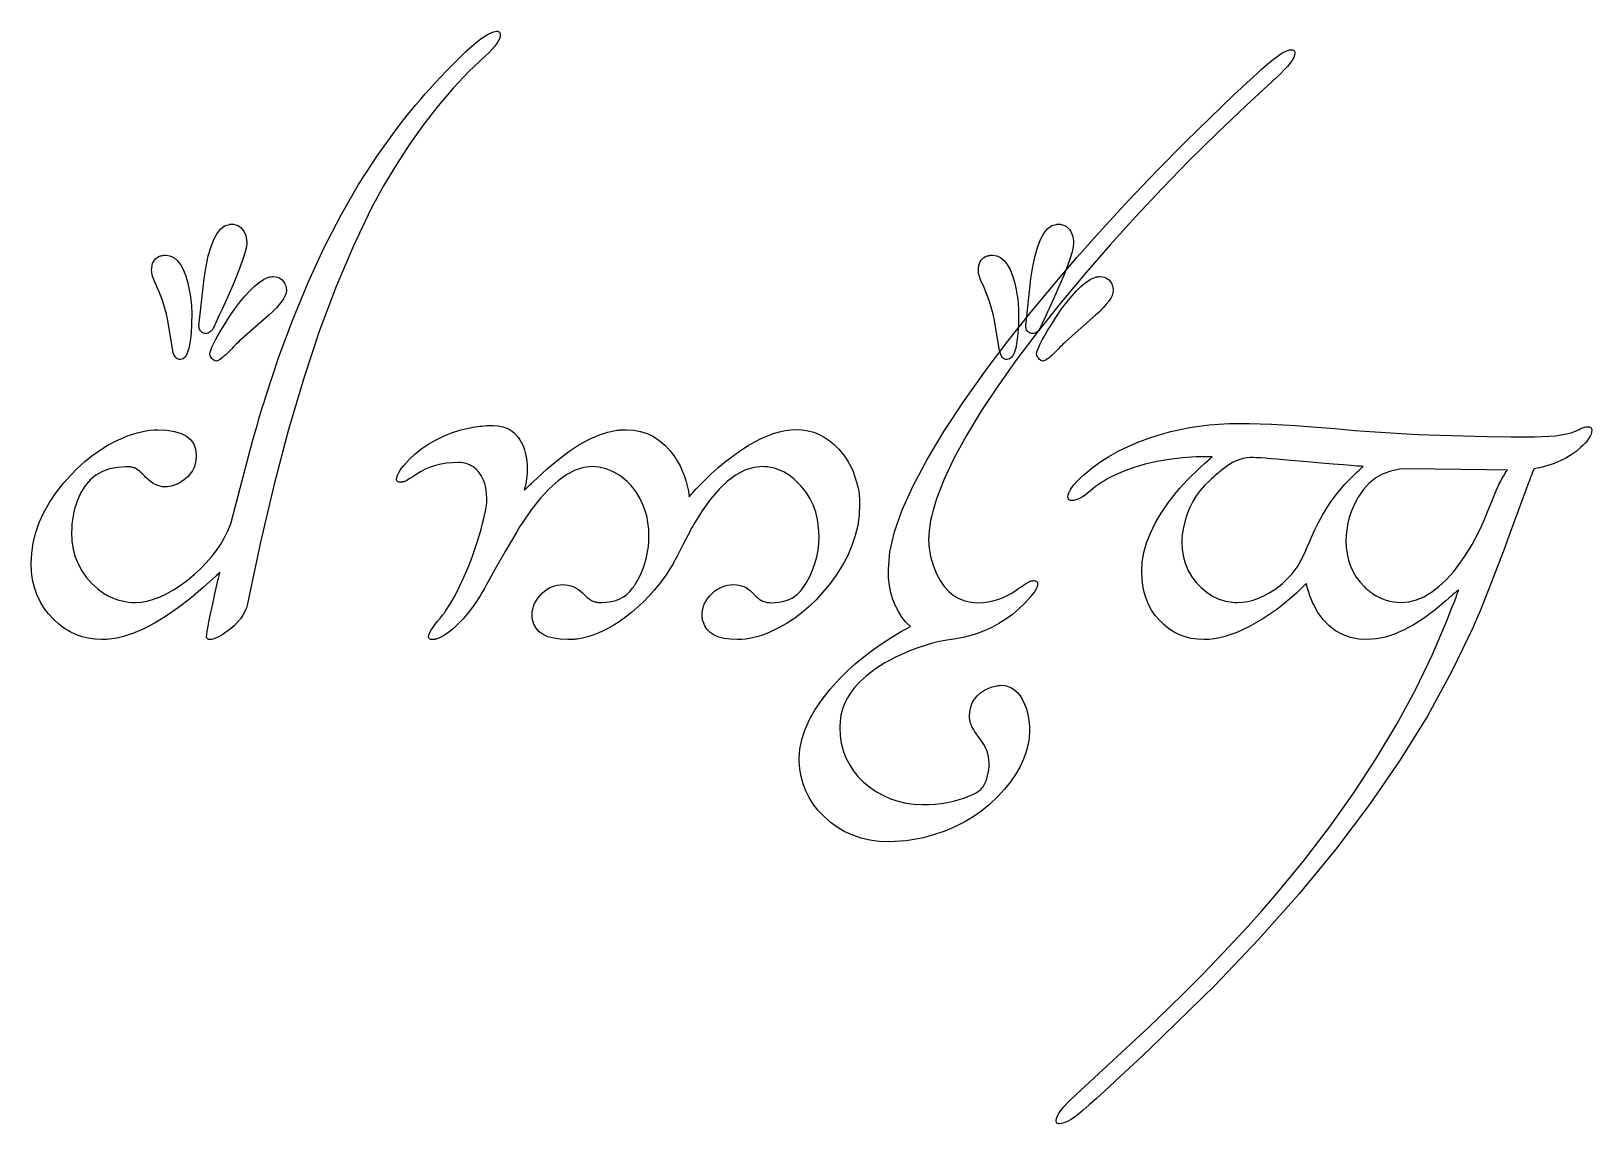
# Model space of a CAD drawing. Extents: x -35 to 35, y -2.4 to 2.4.
# Drawn here: x -1.31 to 5.45, y -2.29 to 2.44 of the extents above; entities that cross this region are included whole.
import ezdxf

# ---------------------------------------------------------------- set-up
doc = ezdxf.new("R2010")
doc.units = 0
doc.layers.add('INSCRIPTION', color=7, linetype='CONTINUOUS')

msp = doc.modelspace()

# ---------------------------------------------------------------- linework, layer by layer
at = {"layer": 'INSCRIPTION'}
for points in [[(-0.731, 0.4696), (-0.7418, 0.4702), (-0.7524, 0.4722), (-0.763, 0.4754), (-0.7735, 0.4799), (-0.7839, 0.4857), (-0.7942, 0.4928), (-0.8044, 0.5011), (-0.8145, 0.5108), (-0.8222, 0.5187), (-0.8294, 0.5257), (-0.8361, 0.5319), (-0.8421, 0.5372), (-0.8476, 0.5417), (-0.8526, 0.5453), (-0.8569, 0.5481), (-0.8607, 0.55), (-0.864, 0.5514), (-0.8673, 0.5527), (-0.8707, 0.5537), (-0.874, 0.5545), (-0.8775, 0.5552), (-0.8809, 0.5557), (-0.8844, 0.556), (-0.8879, 0.5561), (-0.8892, 0.5561), (-0.8906, 0.5561), (-0.8921, 0.5561), (-0.8937, 0.5561), (-0.8953, 0.5561), (-0.8971, 0.5561), (-0.899, 0.5561), (-0.9009, 0.5561), (-0.9379, 0.5538), (-0.9718, 0.547), (-1.0026, 0.5357), (-1.0304, 0.5199), (-1.0551, 0.4995), (-1.0768, 0.4746), (-1.0955, 0.4452), (-1.1111, 0.4113), (-1.117, 0.395), (-1.1221, 0.3785), (-1.1264, 0.3616), (-1.1299, 0.3444), (-1.1327, 0.3269), (-1.1347, 0.3091), (-1.1358, 0.2909), (-1.1362, 0.2725), (-1.1345, 0.2355), (-1.1291, 0.2003), (-1.1203, 0.167), (-1.1078, 0.1355), (-1.0918, 0.1059), (-1.0723, 0.0781), (-1.0492, 0.0522), (-1.0226, 0.0282), (-1.0163, 0.023), (-1.01, 0.0182), (-1.0038, 0.0136), (-0.9975, 0.0093), (-0.9912, 0.0053), (-0.9849, 0.0016), (-0.9786, -0.0019), (-0.9723, -0.005), (-0.9585, -0.0112), (-0.9446, -0.0165), (-0.9307, -0.021), (-0.9168, -0.0246), (-0.9028, -0.0275), (-0.8888, -0.0295), (-0.8748, -0.0308), (-0.8607, -0.0312), (-0.8348, -0.0297), (-0.8081, -0.0251), (-0.7808, -0.0176), (-0.7529, -0.007), (-0.7243, 0.0065), (-0.695, 0.0231), (-0.6651, 0.0427), (-0.6345, 0.0654), (-0.6051, 0.0896), (-0.5779, 0.1146), (-0.5527, 0.1403), (-0.5297, 0.1667), (-0.5087, 0.1938), (-0.4899, 0.2217), (-0.4731, 0.2502), (-0.4585, 0.2795), (-0.4565, 0.2841), (-0.4546, 0.2886), (-0.4528, 0.2931), (-0.451, 0.2976), (-0.4492, 0.3022), (-0.4476, 0.3067), (-0.446, 0.3112), (-0.4444, 0.3157), (-0.3519, 0.6677), (-0.3451, 0.6918), (-0.3382, 0.7159), (-0.3311, 0.7401), (-0.324, 0.7642), (-0.3168, 0.7883), (-0.3095, 0.8125), (-0.3021, 0.8366), (-0.2946, 0.8607), (-0.2376, 1.0331), (-0.1765, 1.1977), (-0.1114, 1.3546), (-0.0422, 1.5037), (0.0309, 1.6452), (0.1081, 1.7789), (0.1893, 1.9049), (0.2745, 2.0231), (0.2942, 2.0484), (0.3142, 2.0734), (0.3345, 2.0983), (0.3549, 2.1229), (0.3757, 2.1473), (0.3967, 2.1715), (0.4179, 2.1954), (0.4394, 2.2192), (0.4884, 2.2717), (0.533, 2.3173), (0.573, 2.3558), (0.6086, 2.3873), (0.6396, 2.4119), (0.6662, 2.4294), (0.6883, 2.4399), (0.7059, 2.4434), (0.7096, 2.4432), (0.7129, 2.4425), (0.7157, 2.4414), (0.7179, 2.4399), (0.7197, 2.4379), (0.721, 2.4355), (0.7217, 2.4326), (0.722, 2.4293), (0.7209, 2.4206), (0.7179, 2.411), (0.7128, 2.4006), (0.7056, 2.3894), (0.6964, 2.3772), (0.6852, 2.3643), (0.6719, 2.3505), (0.6566, 2.3358), (0.5862, 2.2685), (0.5183, 2.1969), (0.4528, 2.1208), (0.3899, 2.0404), (0.3294, 1.9557), (0.2714, 1.8666), (0.2159, 1.7731), (0.1629, 1.6752), (0.0852, 1.514), (0.0106, 1.3378), (-0.0611, 1.1464), (-0.1297, 0.9399), (-0.1953, 0.7183), (-0.2579, 0.4816), (-0.3175, 0.2297), (-0.3741, -0.0372), (-0.3784, -0.0539), (-0.3849, -0.0702), (-0.3935, -0.0862), (-0.4042, -0.1018), (-0.4171, -0.1171), (-0.4321, -0.132), (-0.4493, -0.1466), (-0.4686, -0.1609), (-0.4795, -0.1682), (-0.4897, -0.1745), (-0.4993, -0.1799), (-0.508, -0.1843), (-0.5161, -0.1877), (-0.5234, -0.1901), (-0.53, -0.1916), (-0.5359, -0.1921), (-0.5395, -0.1919), (-0.5425, -0.1913), (-0.5451, -0.1904), (-0.5473, -0.189), (-0.5489, -0.1873), (-0.5501, -0.1853), (-0.5508, -0.1828), (-0.551, -0.18), (-0.5503, -0.1706), (-0.5481, -0.1554), (-0.5444, -0.1345), (-0.5392, -0.1078), (-0.5326, -0.0754), (-0.5244, -0.0373), (-0.5148, 0.0066), (-0.5038, 0.0563), (-0.5018, 0.0647), (-0.5001, 0.0721), (-0.4986, 0.0787), (-0.4972, 0.0845), (-0.4961, 0.0893), (-0.4951, 0.0933), (-0.4943, 0.0963), (-0.4937, 0.0985), (-0.4944, 0.0983), (-0.4955, 0.0977), (-0.4969, 0.0966), (-0.4987, 0.095), (-0.5009, 0.093), (-0.5035, 0.0906), (-0.5065, 0.0878), (-0.5098, 0.0845), (-0.5654, 0.0333), (-0.6197, -0.0128), (-0.6726, -0.0536), (-0.7242, -0.0892), (-0.7745, -0.1197), (-0.8233, -0.145), (-0.8709, -0.1651), (-0.917, -0.18), (-0.9285, -0.1828), (-0.9399, -0.1853), (-0.9512, -0.1873), (-0.9623, -0.189), (-0.9733, -0.1904), (-0.9841, -0.1913), (-0.9949, -0.1919), (-1.0055, -0.1921), (-1.0349, -0.1907), (-1.0634, -0.1866), (-1.0909, -0.1799), (-1.1174, -0.1704), (-1.1429, -0.1583), (-1.1675, -0.1434), (-1.191, -0.1258), (-1.2137, -0.1056), (-1.2365, -0.0809), (-1.2563, -0.0545), (-1.2731, -0.0266), (-1.2868, 0.003), (-1.2975, 0.0343), (-1.3051, 0.0671), (-1.3097, 0.1016), (-1.3112, 0.1378), (-1.309, 0.1828), (-1.3024, 0.2274), (-1.2914, 0.2717), (-1.276, 0.3155), (-1.2562, 0.3589), (-1.232, 0.4019), (-1.2034, 0.4445), (-1.1704, 0.4867), (-1.1415, 0.5192), (-1.1115, 0.5495), (-1.0805, 0.5775), (-1.0485, 0.6033), (-1.0154, 0.6268), (-0.9813, 0.6481), (-0.9462, 0.667), (-0.91, 0.6838), (-0.8903, 0.6915), (-0.871, 0.6983), (-0.852, 0.704), (-0.8333, 0.7086), (-0.815, 0.7123), (-0.7971, 0.7149), (-0.7794, 0.7164), (-0.7622, 0.7169), (-0.7233, 0.7152), (-0.6896, 0.71), (-0.6611, 0.7014), (-0.6377, 0.6893), (-0.6196, 0.6737), (-0.6066, 0.6547), (-0.5989, 0.6322), (-0.5963, 0.6063), (-0.5963, 0.6058), (-0.5963, 0.6054), (-0.5963, 0.605), (-0.5963, 0.6046), (-0.5963, 0.6042), (-0.5963, 0.6039), (-0.5963, 0.6036), (-0.5963, 0.6033), (-0.5973, 0.5857), (-0.6004, 0.5691), (-0.6055, 0.5535), (-0.6126, 0.539), (-0.6218, 0.5254), (-0.633, 0.5128), (-0.6463, 0.5012), (-0.6616, 0.4907), (-0.6702, 0.4857), (-0.6788, 0.4815), (-0.6874, 0.4778), (-0.6961, 0.4749), (-0.7048, 0.4725), (-0.7135, 0.4709), (-0.7222, 0.4699), (-0.731, 0.4696)], [(2.4997, -0.1357), (2.48, -0.116), (2.4625, -0.0943), (2.4473, -0.0708), (2.4344, -0.0455), (2.4237, -0.0183), (2.4152, 0.0107), (2.4091, 0.0417), (2.4052, 0.0744), (2.405, 0.0789), (2.4048, 0.0835), (2.4046, 0.0881), (2.4044, 0.0928), (2.4043, 0.0974), (2.4043, 0.1021), (2.4042, 0.1069), (2.4042, 0.1116), (2.4109, 0.1886), (2.431, 0.2746), (2.4644, 0.3698), (2.5113, 0.4741), (2.5715, 0.5875), (2.6451, 0.71), (2.7321, 0.8416), (2.8325, 0.9824), (2.9221, 1.1007), (3.0167, 1.2202), (3.1165, 1.341), (3.2214, 1.463), (3.3314, 1.5863), (3.4466, 1.7109), (3.5669, 1.8367), (3.6923, 1.9638), (3.9034, 2.1689), (3.9331, 2.1966), (3.9598, 2.2214), (3.9835, 2.2434), (4.0042, 2.2624), (4.022, 2.2786), (4.0367, 2.2918), (4.0485, 2.3022), (4.0573, 2.3097), (4.0728, 2.3222), (4.0872, 2.333), (4.1006, 2.3421), (4.1128, 2.3496), (4.124, 2.3555), (4.134, 2.3596), (4.1429, 2.3621), (4.1508, 2.363), (4.1543, 2.3627), (4.1574, 2.3621), (4.16, 2.361), (4.1621, 2.3594), (4.1637, 2.3575), (4.1649, 2.355), (4.1656, 2.3522), (4.1659, 2.3489), (4.1646, 2.3399), (4.1608, 2.3297), (4.1544, 2.3182), (4.1455, 2.3054), (4.134, 2.2913), (4.12, 2.2759), (4.1035, 2.2593), (4.0844, 2.2413), (3.9553, 2.1223), (3.8299, 2.0028), (3.7083, 1.8827), (3.5904, 1.7619), (3.4763, 1.6406), (3.3659, 1.5186), (3.2592, 1.3961), (3.1563, 1.273), (3.0535, 1.1446), (2.9606, 1.0224), (2.8778, 0.9063), (2.8049, 0.7964), (2.742, 0.6926), (2.6891, 0.595), (2.6462, 0.5036), (2.6133, 0.4183), (2.6051, 0.3933), (2.5979, 0.3692), (2.5919, 0.3458), (2.5869, 0.3233), (2.5831, 0.3016), (2.5803, 0.2807), (2.5787, 0.2606), (2.5781, 0.2413), (2.5787, 0.2229), (2.5803, 0.2045), (2.5831, 0.186), (2.5869, 0.1674), (2.5919, 0.1488), (2.5979, 0.1301), (2.6051, 0.1113), (2.6133, 0.0925), (2.6287, 0.0633), (2.646, 0.038), (2.6654, 0.0165), (2.6867, -0.001), (2.7101, -0.0146), (2.7355, -0.0244), (2.7629, -0.0302), (2.7923, -0.0322), (2.8143, -0.0313), (2.8359, -0.0288), (2.8571, -0.0245), (2.878, -0.0186), (2.8986, -0.011), (2.9188, -0.0016), (2.9387, 0.0094), (2.9582, 0.0221), (2.9693, 0.03), (2.9792, 0.0369), (2.9881, 0.0429), (2.9959, 0.048), (3.0027, 0.0522), (3.0084, 0.0555), (3.013, 0.0579), (3.0165, 0.0593), (3.019, 0.0603), (3.0214, 0.0611), (3.0238, 0.0618), (3.0261, 0.0623), (3.0283, 0.0628), (3.0305, 0.0631), (3.0326, 0.0633), (3.0346, 0.0633), (3.0384, 0.0631), (3.0417, 0.0625), (3.0445, 0.0614), (3.0467, 0.0598), (3.0485, 0.0578), (3.0497, 0.0554), (3.0505, 0.0526), (3.0507, 0.0493), (3.0499, 0.0422), (3.0473, 0.0343), (3.043, 0.0253), (3.0369, 0.0153), (3.0291, 0.0044), (3.0196, -0.0075), (3.0084, -0.0203), (2.9954, -0.0342), (2.9692, -0.0595), (2.9417, -0.0827), (2.913, -0.1038), (2.8831, -0.1227), (2.8519, -0.1395), (2.8195, -0.1541), (2.7859, -0.1666), (2.7511, -0.177), (2.7433, -0.1792), (2.7354, -0.1812), (2.7276, -0.1831), (2.7197, -0.1848), (2.7117, -0.1863), (2.7038, -0.1877), (2.6958, -0.189), (2.6877, -0.19), (2.657, -0.1946), (2.626, -0.2006), (2.5947, -0.2081), (2.5633, -0.2172), (2.5317, -0.2277), (2.4998, -0.2398), (2.4677, -0.2534), (2.4354, -0.2685), (2.4118, -0.2805), (2.3894, -0.293), (2.3681, -0.3059), (2.3479, -0.3193), (2.3288, -0.333), (2.3109, -0.3473), (2.2941, -0.362), (2.2785, -0.3771), (2.2585, -0.3986), (2.2411, -0.421), (2.2264, -0.4442), (2.2144, -0.4683), (2.205, -0.4933), (2.1984, -0.519), (2.1944, -0.5457), (2.193, -0.5731), (2.1946, -0.6074), (2.1995, -0.6403), (2.2076, -0.6719), (2.2189, -0.7021), (2.2335, -0.731), (2.2513, -0.7585), (2.2723, -0.7846), (2.2966, -0.8094), (2.3241, -0.8319), (2.3528, -0.8514), (2.3827, -0.8679), (2.4137, -0.8816), (2.446, -0.8923), (2.4795, -0.9001), (2.5141, -0.905), (2.55, -0.907), (2.5788, -0.9064), (2.6068, -0.9045), (2.6341, -0.9015), (2.6606, -0.8972), (2.6864, -0.8917), (2.7114, -0.8849), (2.7356, -0.877), (2.7591, -0.8678), (2.7697, -0.8632), (2.7792, -0.8586), (2.7877, -0.8539), (2.7951, -0.8492), (2.8015, -0.8444), (2.8068, -0.8395), (2.8112, -0.8345), (2.8144, -0.8296), (2.8206, -0.8185), (2.8259, -0.8069), (2.8304, -0.7949), (2.834, -0.7823), (2.8369, -0.7692), (2.8389, -0.7556), (2.8402, -0.7416), (2.8406, -0.727), (2.84, -0.7134), (2.8381, -0.7), (2.8349, -0.6865), (2.8305, -0.6732), (2.8249, -0.6599), (2.818, -0.6467), (2.8098, -0.6335), (2.8004, -0.6204), (2.7925, -0.61), (2.7855, -0.6002), (2.7793, -0.5912), (2.774, -0.5829), (2.7695, -0.5754), (2.7659, -0.5686), (2.7631, -0.5624), (2.7611, -0.5571), (2.76, -0.5533), (2.7589, -0.5494), (2.7581, -0.5455), (2.7574, -0.5415), (2.7568, -0.5374), (2.7564, -0.5333), (2.7562, -0.5291), (2.7561, -0.5249), (2.7574, -0.5038), (2.7613, -0.4844), (2.7679, -0.4666), (2.777, -0.4505), (2.7887, -0.436), (2.8031, -0.4231), (2.82, -0.4118), (2.8396, -0.4022), (2.8468, -0.3994), (2.8538, -0.3969), (2.8606, -0.3949), (2.8672, -0.3932), (2.8737, -0.3918), (2.8799, -0.3909), (2.886, -0.3903), (2.8919, -0.3901), (2.9084, -0.3914), (2.9239, -0.3952), (2.9383, -0.4016), (2.9517, -0.4105), (2.964, -0.422), (2.9752, -0.436), (2.9853, -0.4525), (2.9944, -0.4716), (2.9994, -0.4844), (3.0037, -0.4977), (3.0073, -0.5114), (3.0103, -0.5256), (3.0126, -0.5403), (3.0142, -0.5555), (3.0152, -0.5711), (3.0155, -0.5872), (3.0139, -0.6189), (3.0088, -0.6505), (3.0004, -0.6821), (2.9886, -0.7137), (2.9735, -0.7452), (2.955, -0.7767), (2.9332, -0.8082), (2.908, -0.8396), (2.877, -0.8735), (2.8441, -0.9047), (2.8092, -0.9333), (2.7722, -0.9593), (2.7332, -0.9826), (2.6923, -1.0033), (2.6493, -1.0213), (2.6043, -1.0367), (2.5801, -1.044), (2.5557, -1.0503), (2.5312, -1.0557), (2.5065, -1.0601), (2.4817, -1.0635), (2.4567, -1.0659), (2.4315, -1.0674), (2.4062, -1.0679), (2.3642, -1.0661), (2.324, -1.0609), (2.2857, -1.0522), (2.2493, -1.04), (2.2148, -1.0243), (2.1822, -1.0051), (2.1515, -0.9824), (2.1226, -0.9562), (2.099, -0.931), (2.0784, -0.9045), (2.0608, -0.8767), (2.0462, -0.8476), (2.0347, -0.8174), (2.0261, -0.7858), (2.0206, -0.753), (2.0181, -0.7189), (2.0181, -0.7177), (2.0181, -0.7164), (2.0181, -0.715), (2.0181, -0.7137), (2.0181, -0.7123), (2.0181, -0.7108), (2.0181, -0.7094), (2.0181, -0.7079), (2.0208, -0.6664), (2.029, -0.6244), (2.0427, -0.5818), (2.0618, -0.5387), (2.0864, -0.4951), (2.1165, -0.4509), (2.152, -0.4062), (2.193, -0.361), (2.2262, -0.328), (2.2608, -0.2964), (2.297, -0.2661), (2.3346, -0.2373), (2.3736, -0.2098), (2.4142, -0.1838), (2.4562, -0.1591), (2.4997, -0.1357)], [(-0.555, 1.1342), (-0.5599, 1.1345), (-0.5643, 1.1355), (-0.5683, 1.1371), (-0.5719, 1.1392), (-0.5751, 1.1421), (-0.5779, 1.1455), (-0.5802, 1.1496), (-0.5822, 1.1543), (-0.5827, 1.1559), (-0.5831, 1.1574), (-0.5834, 1.159), (-0.5837, 1.1606), (-0.5839, 1.1623), (-0.5841, 1.1639), (-0.5842, 1.1657), (-0.5842, 1.1674), (-0.5621, 1.3715), (-0.5535, 1.4247), (-0.5435, 1.4711), (-0.5319, 1.5107), (-0.5188, 1.5435), (-0.5043, 1.5695), (-0.4882, 1.5887), (-0.4706, 1.6012), (-0.4515, 1.6068), (-0.4507, 1.6071), (-0.4499, 1.6073), (-0.4491, 1.6074), (-0.4482, 1.6076), (-0.4473, 1.6077), (-0.4464, 1.6078), (-0.4454, 1.6078), (-0.4444, 1.6078), (-0.4343, 1.6072), (-0.4248, 1.6052), (-0.4162, 1.6019), (-0.4082, 1.5973), (-0.4011, 1.5913), (-0.3947, 1.5841), (-0.389, 1.5755), (-0.3841, 1.5656), (-0.3825, 1.5612), (-0.381, 1.5567), (-0.3798, 1.5521), (-0.3788, 1.5472), (-0.3781, 1.5423), (-0.3775, 1.5371), (-0.3772, 1.5318), (-0.3771, 1.5264), (-0.3787, 1.5096), (-0.3837, 1.4875), (-0.3919, 1.4601), (-0.4035, 1.4273), (-0.4183, 1.3892), (-0.4365, 1.3458), (-0.4579, 1.297), (-0.4826, 1.2428), (-0.4898, 1.2274), (-0.4963, 1.2135), (-0.5022, 1.2009), (-0.5073, 1.1898), (-0.5117, 1.1801), (-0.5155, 1.1717), (-0.5185, 1.1648), (-0.5209, 1.1594), (-0.5238, 1.1535), (-0.5271, 1.1484), (-0.5308, 1.144), (-0.5349, 1.1405), (-0.5394, 1.1378), (-0.5442, 1.1358), (-0.5495, 1.1346), (-0.555, 1.1342)], [(3.0286, 1.1342), (3.0238, 1.1345), (3.0194, 1.1355), (3.0154, 1.1371), (3.0118, 1.1392), (3.0086, 1.1421), (3.0058, 1.1455), (3.0034, 1.1496), (3.0015, 1.1543), (3.001, 1.1559), (3.0006, 1.1574), (3.0002, 1.159), (3, 1.1606), (2.9997, 1.1623), (2.9996, 1.1639), (2.9995, 1.1657), (2.9995, 1.1674), (3.0216, 1.3715), (3.0301, 1.4247), (3.0402, 1.4711), (3.0517, 1.5107), (3.0648, 1.5435), (3.0794, 1.5695), (3.0955, 1.5887), (3.1131, 1.6012), (3.1322, 1.6068), (3.133, 1.6071), (3.1338, 1.6073), (3.1346, 1.6074), (3.1355, 1.6076), (3.1363, 1.6077), (3.1373, 1.6078), (3.1382, 1.6078), (3.1392, 1.6078), (3.1494, 1.6072), (3.1588, 1.6052), (3.1675, 1.6019), (3.1754, 1.5973), (3.1826, 1.5913), (3.189, 1.5841), (3.1946, 1.5755), (3.1996, 1.5656), (3.2012, 1.5612), (3.2026, 1.5567), (3.2038, 1.5521), (3.2048, 1.5472), (3.2056, 1.5423), (3.2062, 1.5371), (3.2065, 1.5318), (3.2066, 1.5264), (3.2049, 1.5096), (3.2, 1.4875), (3.1917, 1.4601), (3.1802, 1.4273), (3.1653, 1.3892), (3.1472, 1.3458), (3.1258, 1.297), (3.101, 1.2428), (3.0938, 1.2274), (3.0873, 1.2135), (3.0815, 1.2009), (3.0764, 1.1898), (3.0719, 1.1801), (3.0682, 1.1717), (3.0652, 1.1648), (3.0628, 1.1594), (3.0598, 1.1535), (3.0565, 1.1484), (3.0528, 1.144), (3.0487, 1.1405), (3.0443, 1.1378), (3.0394, 1.1358), (3.0342, 1.1346), (3.0286, 1.1342)], [(-0.7893, 1.4087), (-0.7888, 1.4189), (-0.7874, 1.4282), (-0.7849, 1.4367), (-0.7815, 1.4444), (-0.7772, 1.4513), (-0.7718, 1.4574), (-0.7655, 1.4626), (-0.7582, 1.467), (-0.7548, 1.4685), (-0.7514, 1.4697), (-0.7478, 1.4707), (-0.7441, 1.4716), (-0.7402, 1.4722), (-0.7363, 1.4727), (-0.7322, 1.473), (-0.728, 1.4731), (-0.7099, 1.4702), (-0.6932, 1.4625), (-0.6781, 1.4501), (-0.6644, 1.4329), (-0.6522, 1.4109), (-0.6415, 1.3841), (-0.6322, 1.3525), (-0.6244, 1.3162), (-0.6223, 1.3033), (-0.6205, 1.2907), (-0.6189, 1.2784), (-0.6176, 1.2664), (-0.6166, 1.2548), (-0.6159, 1.2434), (-0.6155, 1.2324), (-0.6154, 1.2217), (-0.6161, 1.1746), (-0.6185, 1.1337), (-0.6223, 1.0992), (-0.6277, 1.0709), (-0.6346, 1.0489), (-0.6431, 1.0332), (-0.6531, 1.0237), (-0.6646, 1.0206), (-0.6704, 1.0212), (-0.6758, 1.023), (-0.6806, 1.0261), (-0.685, 1.0304), (-0.6889, 1.0359), (-0.6924, 1.0427), (-0.6953, 1.0506), (-0.6978, 1.0598), (-0.721, 1.1976), (-0.7255, 1.2178), (-0.7306, 1.2377), (-0.7363, 1.2574), (-0.7426, 1.2768), (-0.7494, 1.2958), (-0.7568, 1.3146), (-0.7647, 1.3332), (-0.7732, 1.3514), (-0.777, 1.3598), (-0.7803, 1.3678), (-0.783, 1.3755), (-0.7853, 1.3828), (-0.7871, 1.3898), (-0.7883, 1.3965), (-0.7891, 1.4028), (-0.7893, 1.4087)], [(2.7943, 1.4087), (2.7948, 1.4189), (2.7963, 1.4282), (2.7987, 1.4367), (2.8021, 1.4444), (2.8065, 1.4513), (2.8119, 1.4574), (2.8182, 1.4626), (2.8255, 1.467), (2.8288, 1.4685), (2.8323, 1.4697), (2.8359, 1.4707), (2.8396, 1.4716), (2.8434, 1.4722), (2.8474, 1.4727), (2.8515, 1.473), (2.8557, 1.4731), (2.8738, 1.4702), (2.8904, 1.4625), (2.9056, 1.4501), (2.9193, 1.4329), (2.9315, 1.4109), (2.9422, 1.3841), (2.9515, 1.3525), (2.9592, 1.3162), (2.9614, 1.3033), (2.9632, 1.2907), (2.9647, 1.2784), (2.966, 1.2664), (2.967, 1.2548), (2.9677, 1.2434), (2.9681, 1.2324), (2.9683, 1.2217), (2.9675, 1.1746), (2.9652, 1.1337), (2.9614, 1.0992), (2.956, 1.0709), (2.949, 1.0489), (2.9406, 1.0332), (2.9306, 1.0237), (2.919, 1.0206), (2.9132, 1.0212), (2.9079, 1.023), (2.903, 1.0261), (2.8987, 1.0304), (2.8947, 1.0359), (2.8913, 1.0427), (2.8883, 1.0506), (2.8858, 1.0598), (2.8627, 1.1976), (2.8581, 1.2178), (2.853, 1.2377), (2.8473, 1.2574), (2.8411, 1.2768), (2.8343, 1.2958), (2.8269, 1.3146), (2.8189, 1.3332), (2.8104, 1.3514), (2.8066, 1.3598), (2.8034, 1.3678), (2.8006, 1.3755), (2.7984, 1.3828), (2.7966, 1.3898), (2.7953, 1.3965), (2.7946, 1.4028), (2.7943, 1.4087)], [(-0.5369, 1.0447), (-0.536, 1.0524), (-0.533, 1.0624), (-0.5282, 1.0747), (-0.5214, 1.0892), (-0.5126, 1.1061), (-0.5019, 1.1252), (-0.4892, 1.1467), (-0.4746, 1.1704), (-0.4513, 1.2069), (-0.4285, 1.2401), (-0.4064, 1.2698), (-0.3849, 1.2961), (-0.3639, 1.319), (-0.3436, 1.3386), (-0.3238, 1.3547), (-0.3047, 1.3675), (-0.299, 1.3706), (-0.2934, 1.3732), (-0.2879, 1.3755), (-0.2825, 1.3773), (-0.2773, 1.3787), (-0.2722, 1.3798), (-0.2673, 1.3804), (-0.2624, 1.3806), (-0.253, 1.38), (-0.2444, 1.3782), (-0.2366, 1.3753), (-0.2295, 1.3713), (-0.2232, 1.366), (-0.2178, 1.3596), (-0.2131, 1.3521), (-0.2091, 1.3434), (-0.2082, 1.3406), (-0.2074, 1.3378), (-0.2067, 1.3349), (-0.2061, 1.3321), (-0.2057, 1.3292), (-0.2054, 1.3262), (-0.2052, 1.3232), (-0.2051, 1.3202), (-0.2063, 1.3102), (-0.2099, 1.2992), (-0.2159, 1.2872), (-0.2242, 1.2742), (-0.235, 1.2603), (-0.2481, 1.2454), (-0.2636, 1.2295), (-0.2815, 1.2127), (-0.4092, 1.1), (-0.4162, 1.0935), (-0.4229, 1.0871), (-0.4295, 1.0807), (-0.4359, 1.0744), (-0.4421, 1.0681), (-0.4481, 1.062), (-0.4539, 1.0558), (-0.4595, 1.0498), (-0.468, 1.0419), (-0.4759, 1.0351), (-0.4831, 1.0291), (-0.4897, 1.0241), (-0.4957, 1.0201), (-0.501, 1.017), (-0.5057, 1.0148), (-0.5098, 1.0136), (-0.5153, 1.0158), (-0.5202, 1.0185), (-0.5245, 1.0217), (-0.5281, 1.0254), (-0.5312, 1.0295), (-0.5337, 1.0341), (-0.5356, 1.0392), (-0.5369, 1.0447)], [(3.0467, 1.0447), (3.0477, 1.0524), (3.0506, 1.0624), (3.0555, 1.0747), (3.0623, 1.0892), (3.0711, 1.1061), (3.0818, 1.1252), (3.0944, 1.1467), (3.1091, 1.1704), (3.1324, 1.2069), (3.1551, 1.2401), (3.1773, 1.2698), (3.1988, 1.2961), (3.2197, 1.319), (3.2401, 1.3386), (3.2598, 1.3547), (3.279, 1.3675), (3.2847, 1.3706), (3.2903, 1.3732), (3.2958, 1.3755), (3.3011, 1.3773), (3.3063, 1.3787), (3.3114, 1.3798), (3.3164, 1.3804), (3.3212, 1.3806), (3.3306, 1.38), (3.3393, 1.3782), (3.3471, 1.3753), (3.3541, 1.3713), (3.3604, 1.366), (3.3659, 1.3596), (3.3706, 1.3521), (3.3745, 1.3434), (3.3755, 1.3406), (3.3763, 1.3378), (3.377, 1.3349), (3.3775, 1.3321), (3.378, 1.3292), (3.3783, 1.3262), (3.3785, 1.3232), (3.3785, 1.3202), (3.3773, 1.3102), (3.3738, 1.2992), (3.3678, 1.2872), (3.3594, 1.2742), (3.3487, 1.2603), (3.3355, 1.2454), (3.32, 1.2295), (3.3021, 1.2127), (3.1744, 1.1), (3.1675, 1.0935), (3.1607, 1.0871), (3.1541, 1.0807), (3.1478, 1.0744), (3.1416, 1.0681), (3.1356, 1.062), (3.1298, 1.0558), (3.1241, 1.0498), (3.1157, 1.0419), (3.1078, 1.0351), (3.1006, 1.0291), (3.094, 1.0241), (3.088, 1.0201), (3.0827, 1.017), (3.0779, 1.0148), (3.0739, 1.0136), (3.0684, 1.0158), (3.0635, 1.0185), (3.0592, 1.0217), (3.0555, 1.0254), (3.0524, 1.0295), (3.0499, 1.0341), (3.048, 1.0392), (3.0467, 1.0447)], [(3.1825, 0.4253), (3.1835, 0.4343), (3.1868, 0.4442), (3.1922, 0.4549), (3.1998, 0.4666), (3.2096, 0.4791), (3.2215, 0.4925), (3.2356, 0.5067), (3.2518, 0.5219), (3.2852, 0.5499), (3.3211, 0.5762), (3.3594, 0.6008), (3.4002, 0.6237), (3.4434, 0.6448), (3.489, 0.6642), (3.5371, 0.6819), (3.5877, 0.6978), (3.6279, 0.7087), (3.6687, 0.7181), (3.71, 0.726), (3.7518, 0.7325), (3.7942, 0.7376), (3.8371, 0.7412), (3.8806, 0.7434), (3.9245, 0.7441), (3.9693, 0.7437), (4.016, 0.7427), (4.0648, 0.741), (4.1156, 0.7386), (4.1684, 0.7354), (4.2232, 0.7316), (4.28, 0.7271), (4.3388, 0.722), (4.4251, 0.7144), (4.5139, 0.7077), (4.6054, 0.7019), (4.6995, 0.6971), (4.7962, 0.6931), (4.8955, 0.6901), (4.9975, 0.688), (5.102, 0.6868), (5.1146, 0.6868), (5.1273, 0.6868), (5.14, 0.6868), (5.1528, 0.6868), (5.1656, 0.6868), (5.1785, 0.6868), (5.1915, 0.6868), (5.2046, 0.6868), (5.2373, 0.6873), (5.2675, 0.6887), (5.2953, 0.6912), (5.3207, 0.6946), (5.3436, 0.6989), (5.3641, 0.7043), (5.3821, 0.7106), (5.3976, 0.7179), (5.403, 0.7208), (5.4083, 0.7232), (5.4134, 0.7253), (5.4182, 0.727), (5.4229, 0.7283), (5.4274, 0.7293), (5.4317, 0.7298), (5.4358, 0.73), (5.4398, 0.7298), (5.4433, 0.7291), (5.4462, 0.7279), (5.4486, 0.7262), (5.4505, 0.7241), (5.4518, 0.7215), (5.4526, 0.7185), (5.4529, 0.7149), (5.4522, 0.7067), (5.4499, 0.6981), (5.4461, 0.6892), (5.4408, 0.68), (5.4341, 0.6704), (5.4258, 0.6604), (5.416, 0.6501), (5.4046, 0.6395), (5.3848, 0.6231), (5.3634, 0.6081), (5.3404, 0.5944), (5.3159, 0.5822), (5.2899, 0.5713), (5.2623, 0.5618), (5.2332, 0.5537), (5.2025, 0.547), (5.2013, 0.545), (5.1993, 0.5404), (5.1963, 0.5333), (5.1925, 0.5236), (5.1878, 0.5114), (5.1822, 0.4967), (5.1757, 0.4794), (5.1684, 0.4595), (5.0949, 0.2604), (5.0712, 0.1959), (5.0486, 0.1356), (5.0272, 0.0794), (5.007, 0.0274), (4.988, -0.0204), (4.9701, -0.064), (4.9535, -0.1035), (4.9381, -0.1388), (4.8469, -0.3291), (4.7419, -0.5204), (4.623, -0.7127), (4.4901, -0.906), (4.3434, -1.1003), (4.1828, -1.2956), (4.0083, -1.4919), (3.82, -1.6893), (3.5394, -1.9628), (3.4824, -2.0165), (3.4306, -2.0651), (3.3839, -2.1085), (3.3423, -2.1468), (3.3059, -2.1799), (3.2747, -2.2079), (3.2486, -2.2307), (3.2277, -2.2483), (3.2161, -2.2573), (3.2049, -2.2652), (3.1941, -2.272), (3.1837, -2.2777), (3.1737, -2.2823), (3.1642, -2.2859), (3.155, -2.2883), (3.1463, -2.2896), (3.1427, -2.2894), (3.1397, -2.2887), (3.1371, -2.2877), (3.1349, -2.2863), (3.1333, -2.2845), (3.1321, -2.2822), (3.1314, -2.2796), (3.1312, -2.2765), (3.1325, -2.267), (3.1365, -2.2563), (3.1432, -2.2443), (3.1525, -2.231), (3.1646, -2.2164), (3.1793, -2.2005), (3.1966, -2.1833), (3.2166, -2.1649), (3.5334, -1.8713), (3.6136, -1.7937), (3.6904, -1.718), (3.7638, -1.6442), (3.8338, -1.5721), (3.9003, -1.5019), (3.9634, -1.4335), (4.0231, -1.3669), (4.0794, -1.3021), (4.2019, -1.1538), (4.316, -1.0052), (4.4217, -0.8565), (4.519, -0.7076), (4.608, -0.5586), (4.6885, -0.4094), (4.7607, -0.2601), (4.8245, -0.1106), (4.8365, -0.0802), (4.8469, -0.0537), (4.8557, -0.0311), (4.8629, -0.0126), (4.8685, 0.002), (4.8725, 0.0127), (4.8749, 0.0194), (4.8757, 0.0221), (4.8742, 0.0214), (4.8712, 0.0192), (4.8666, 0.0156), (4.8604, 0.0106), (4.8527, 0.0041), (4.8435, -0.0039), (4.8327, -0.0133), (4.8204, -0.0241), (4.7734, -0.0635), (4.7276, -0.0976), (4.6832, -0.1265), (4.6402, -0.1501), (4.5985, -0.1684), (4.5582, -0.1816), (4.5192, -0.1894), (4.4816, -0.1921), (4.4427, -0.1896), (4.4065, -0.1824), (4.3731, -0.1704), (4.3423, -0.1536), (4.3143, -0.132), (4.2889, -0.1055), (4.2662, -0.0743), (4.2463, -0.0382), (4.2427, -0.0307), (4.2391, -0.0221), (4.2353, -0.0126), (4.2315, -0.002), (4.2275, 0.0096), (4.2235, 0.0221), (4.2193, 0.0357), (4.2151, 0.0503), (4.2, 0.0362), (4.1726, 0.0097), (4.1447, -0.0153), (4.1162, -0.039), (4.0872, -0.0613), (4.0576, -0.0823), (4.0275, -0.1018), (3.9969, -0.12), (3.9658, -0.1368), (3.9394, -0.1497), (3.9137, -0.1609), (3.8885, -0.1705), (3.8639, -0.1782), (3.84, -0.1843), (3.8166, -0.1886), (3.7939, -0.1912), (3.7717, -0.1921), (3.7436, -0.1907), (3.7166, -0.1868), (3.6908, -0.1803), (3.6661, -0.1712), (3.6425, -0.1595), (3.6201, -0.1451), (3.5988, -0.1282), (3.5786, -0.1086), (3.5607, -0.087), (3.5452, -0.0641), (3.5321, -0.0398), (3.5213, -0.0141), (3.513, 0.013), (3.507, 0.0415), (3.5034, 0.0713), (3.5022, 0.1026), (3.5046, 0.1433), (3.5116, 0.1847), (3.5233, 0.2267), (3.5397, 0.2692), (3.5607, 0.3124), (3.5865, 0.3561), (3.6169, 0.4005), (3.652, 0.4454), (3.6675, 0.4635), (3.6836, 0.4815), (3.7004, 0.4995), (3.7179, 0.5173), (3.7361, 0.5352), (3.755, 0.5529), (3.7745, 0.5706), (3.7948, 0.5882), (3.7974, 0.5908), (3.7998, 0.5931), (3.8018, 0.595), (3.8036, 0.5965), (3.8051, 0.5977), (3.8063, 0.5986), (3.8072, 0.5991), (3.8079, 0.5993), (3.8078, 0.5995), (3.8074, 0.5997), (3.8068, 0.5999), (3.8059, 0.6), (3.8047, 0.6002), (3.8034, 0.6002), (3.8017, 0.6003), (3.7998, 0.6003), (3.7381, 0.599), (3.6789, 0.5951), (3.6223, 0.5886), (3.5683, 0.5794), (3.517, 0.5677), (3.4682, 0.5533), (3.4221, 0.5364), (3.3785, 0.5168), (3.3644, 0.5097), (3.3508, 0.5022), (3.3377, 0.4944), (3.325, 0.4864), (3.3128, 0.4781), (3.301, 0.4695), (3.2898, 0.4606), (3.279, 0.4515), (3.2674, 0.4418), (3.2563, 0.4334), (3.2457, 0.4264), (3.2355, 0.4206), (3.2258, 0.416), (3.2166, 0.4128), (3.2078, 0.4109), (3.1996, 0.4103), (3.1955, 0.4105), (3.1921, 0.4112), (3.1891, 0.4124), (3.1867, 0.414), (3.1849, 0.4161), (3.1835, 0.4187), (3.1827, 0.4218), (3.1825, 0.4253)], [(0.2725, 0.5028), (0.2734, 0.5107), (0.276, 0.5195), (0.2803, 0.5291), (0.2863, 0.5395), (0.2941, 0.5507), (0.3036, 0.5627), (0.3148, 0.5756), (0.3278, 0.5892), (0.3544, 0.6136), (0.3826, 0.6357), (0.4123, 0.6558), (0.4434, 0.6737), (0.4761, 0.6895), (0.5103, 0.7031), (0.546, 0.7146), (0.5832, 0.724), (0.593, 0.7259), (0.6029, 0.7277), (0.6128, 0.7293), (0.6227, 0.7308), (0.6326, 0.7321), (0.6426, 0.7332), (0.6526, 0.7342), (0.6626, 0.735), (0.6918, 0.735), (0.7129, 0.7338), (0.7325, 0.7299), (0.7505, 0.7236), (0.767, 0.7147), (0.7819, 0.7032), (0.7953, 0.6892), (0.8072, 0.6727), (0.8175, 0.6536), (0.8224, 0.6423), (0.8267, 0.6306), (0.8304, 0.6184), (0.8333, 0.6058), (0.8356, 0.5928), (0.8373, 0.5793), (0.8383, 0.5654), (0.8386, 0.551), (0.8384, 0.5388), (0.8379, 0.527), (0.837, 0.5153), (0.8358, 0.504), (0.8343, 0.493), (0.8324, 0.4822), (0.8301, 0.4717), (0.8275, 0.4615), (0.8273, 0.4606), (0.827, 0.4596), (0.8268, 0.4588), (0.8265, 0.458), (0.8263, 0.4573), (0.826, 0.4566), (0.8258, 0.456), (0.8255, 0.4555), (0.8268, 0.4563), (0.8297, 0.4586), (0.8341, 0.4626), (0.8401, 0.4681), (0.8477, 0.4751), (0.8568, 0.4838), (0.8675, 0.494), (0.8798, 0.5058), (0.9273, 0.5497), (0.9736, 0.5886), (1.0188, 0.6224), (1.0628, 0.6511), (1.1058, 0.6747), (1.1475, 0.6932), (1.1882, 0.7066), (1.2277, 0.7149), (1.2314, 0.7154), (1.2355, 0.7158), (1.2398, 0.7161), (1.2446, 0.7164), (1.2497, 0.7167), (1.2551, 0.7168), (1.2608, 0.7169), (1.267, 0.7169), (1.2991, 0.7151), (1.3295, 0.7096), (1.3584, 0.7004), (1.3856, 0.6875), (1.4112, 0.671), (1.4351, 0.6508), (1.4574, 0.6269), (1.4781, 0.5993), (1.4903, 0.5801), (1.5012, 0.5602), (1.5109, 0.5396), (1.5193, 0.5183), (1.5265, 0.4964), (1.5324, 0.4737), (1.5371, 0.4504), (1.5405, 0.4263), (1.5713, 0.4608), (1.6025, 0.4934), (1.634, 0.524), (1.6659, 0.5528), (1.6981, 0.5796), (1.7307, 0.6045), (1.7636, 0.6275), (1.7969, 0.6486), (1.8252, 0.6648), (1.8529, 0.6789), (1.8799, 0.6908), (1.9062, 0.7006), (1.9319, 0.7082), (1.9569, 0.7136), (1.9813, 0.7169), (2.005, 0.7179), (2.031, 0.7166), (2.0561, 0.7126), (2.0804, 0.7059), (2.1038, 0.6966), (2.1264, 0.6846), (2.1481, 0.6699), (2.169, 0.6525), (2.189, 0.6325), (2.2039, 0.6153), (2.2176, 0.5971), (2.23, 0.5777), (2.241, 0.5573), (2.2508, 0.5358), (2.2593, 0.5131), (2.2665, 0.4894), (2.2725, 0.4645), (2.2741, 0.4561), (2.2755, 0.4475), (2.2768, 0.4387), (2.2777, 0.4296), (2.2785, 0.4203), (2.2791, 0.4108), (2.2794, 0.4011), (2.2795, 0.3911), (2.2774, 0.3468), (2.2712, 0.3028), (2.2608, 0.2591), (2.2463, 0.2157), (2.2277, 0.1726), (2.2048, 0.1298), (2.1779, 0.0874), (2.1468, 0.0452), (2.1191, 0.0117), (2.0904, -0.0194), (2.0607, -0.0482), (2.0299, -0.0747), (1.9981, -0.0987), (1.9652, -0.1205), (1.9313, -0.1398), (1.8964, -0.1569), (1.877, -0.1651), (1.8578, -0.1723), (1.839, -0.1783), (1.8205, -0.1833), (1.8023, -0.1871), (1.7844, -0.1899), (1.7668, -0.1915), (1.7496, -0.1921), (1.7196, -0.1908), (1.6928, -0.1872), (1.6693, -0.181), (1.649, -0.1724), (1.6321, -0.1614), (1.6184, -0.1479), (1.6079, -0.132), (1.6008, -0.1136), (1.5998, -0.1103), (1.599, -0.107), (1.5983, -0.1035), (1.5978, -0.1), (1.5973, -0.0965), (1.597, -0.0929), (1.5968, -0.0892), (1.5968, -0.0855), (1.5974, -0.0726), (1.5995, -0.06), (1.6028, -0.0478), (1.6076, -0.0359), (1.6136, -0.0244), (1.6211, -0.0133), (1.6299, -0.0024), (1.64, 0.008), (1.65, 0.017), (1.6605, 0.0248), (1.6715, 0.0313), (1.683, 0.0367), (1.6949, 0.0409), (1.7073, 0.0439), (1.7202, 0.0457), (1.7335, 0.0463), (1.7451, 0.0457), (1.7563, 0.0441), (1.767, 0.0414), (1.7772, 0.0377), (1.7871, 0.0329), (1.7965, 0.027), (1.8054, 0.0201), (1.814, 0.0121), (1.8207, 0.0051), (1.827, -0.0011), (1.8328, -0.0066), (1.8381, -0.0113), (1.8429, -0.0153), (1.8471, -0.0187), (1.8509, -0.0213), (1.8542, -0.0231), (1.8588, -0.0252), (1.8636, -0.0271), (1.8686, -0.0286), (1.8738, -0.0299), (1.8792, -0.0309), (1.8847, -0.0316), (1.8905, -0.032), (1.8964, -0.0322), (1.914, -0.0316), (1.9305, -0.03), (1.946, -0.0272), (1.9605, -0.0234), (1.9739, -0.0184), (1.9863, -0.0124), (1.9977, -0.0052), (2.008, 0.003), (2.0113, 0.0058), (2.0144, 0.0088), (2.0175, 0.0119), (2.0206, 0.0151), (2.0236, 0.0184), (2.0265, 0.0219), (2.0294, 0.0255), (2.0321, 0.0292), (2.0489, 0.0551), (2.0634, 0.0818), (2.0757, 0.1092), (2.0857, 0.1373), (2.0935, 0.166), (2.0991, 0.1954), (2.1024, 0.2256), (2.1035, 0.2564), (2.1019, 0.293), (2.0971, 0.3277), (2.0891, 0.3606), (2.0779, 0.3916), (2.0635, 0.4209), (2.0458, 0.4483), (2.025, 0.4739), (2.001, 0.4977), (1.9942, 0.5038), (1.9874, 0.5095), (1.9806, 0.5149), (1.9738, 0.5199), (1.967, 0.5244), (1.9603, 0.5287), (1.9535, 0.5325), (1.9467, 0.5359), (1.9361, 0.5409), (1.9254, 0.5452), (1.9146, 0.5488), (1.9037, 0.5518), (1.8927, 0.5541), (1.8816, 0.5557), (1.8705, 0.5567), (1.8592, 0.5571), (1.8207, 0.5532), (1.7825, 0.5415), (1.7446, 0.522), (1.7071, 0.4947), (1.67, 0.4596), (1.6331, 0.4168), (1.5967, 0.3661), (1.5606, 0.3077), (1.5559, 0.2994), (1.55, 0.2885), (1.5428, 0.275), (1.5344, 0.2589), (1.5247, 0.2403), (1.5138, 0.2191), (1.5016, 0.1953), (1.4882, 0.1689), (1.482, 0.1572), (1.4757, 0.1455), (1.4691, 0.1339), (1.4623, 0.1224), (1.4552, 0.111), (1.448, 0.0997), (1.4405, 0.0885), (1.4329, 0.0774), (1.4115, 0.0489), (1.3893, 0.0217), (1.3662, -0.0043), (1.3421, -0.0289), (1.3171, -0.0523), (1.2913, -0.0743), (1.2645, -0.0951), (1.2368, -0.1146), (1.2139, -0.1294), (1.1912, -0.1427), (1.1684, -0.1545), (1.1458, -0.1647), (1.1232, -0.1733), (1.1007, -0.1804), (1.0782, -0.186), (1.0558, -0.19), (1.0523, -0.1905), (1.0483, -0.1909), (1.0439, -0.1913), (1.0389, -0.1916), (1.0336, -0.1918), (1.0277, -0.1919), (1.0214, -0.192), (1.0146, -0.1921), (0.982, -0.1907), (0.9534, -0.1866), (0.9285, -0.1798), (0.9075, -0.1702), (0.8903, -0.1579), (0.8769, -0.1428), (0.8674, -0.1251), (0.8617, -0.1046), (0.8613, -0.1023), (0.8608, -0.1), (0.8605, -0.0976), (0.8602, -0.0953), (0.86, -0.0929), (0.8598, -0.0904), (0.8597, -0.088), (0.8597, -0.0855), (0.8604, -0.0728), (0.8625, -0.0603), (0.8659, -0.0481), (0.8708, -0.0362), (0.877, -0.0245), (0.8846, -0.0131), (0.8936, -0.0019), (0.904, 0.009), (0.9137, 0.0178), (0.9239, 0.0253), (0.9345, 0.0317), (0.9454, 0.037), (0.9568, 0.041), (0.9686, 0.0439), (0.9808, 0.0457), (0.9934, 0.0463), (1.0049, 0.0457), (1.0161, 0.044), (1.027, 0.0412), (1.0377, 0.0372), (1.0481, 0.0321), (1.0583, 0.0259), (1.0682, 0.0185), (1.0779, 0.0101), (1.0855, 0.0029), (1.0925, -0.0035), (1.099, -0.0092), (1.1051, -0.0141), (1.1106, -0.0182), (1.1156, -0.0216), (1.1201, -0.0243), (1.1242, -0.0261), (1.1275, -0.0273), (1.1308, -0.0283), (1.1343, -0.0292), (1.1377, -0.0299), (1.1413, -0.0305), (1.1449, -0.0309), (1.1486, -0.0311), (1.1523, -0.0312), (1.1533, -0.0312), (1.1544, -0.0312), (1.1555, -0.0312), (1.1566, -0.0312), (1.1577, -0.0312), (1.1589, -0.0312), (1.1601, -0.0312), (1.1614, -0.0312), (1.183, -0.0302), (1.2033, -0.0273), (1.2221, -0.0225), (1.2395, -0.0158), (1.2556, -0.0072), (1.2702, 0.0033), (1.2833, 0.0158), (1.2951, 0.0302), (1.2982, 0.0342), (1.3014, 0.0387), (1.3047, 0.0437), (1.3082, 0.0493), (1.3118, 0.0553), (1.3155, 0.0618), (1.3193, 0.0689), (1.3233, 0.0764), (1.3334, 0.0984), (1.3422, 0.1205), (1.3496, 0.1427), (1.3557, 0.1652), (1.3604, 0.1877), (1.3638, 0.2105), (1.3658, 0.2334), (1.3665, 0.2564), (1.3654, 0.2865), (1.362, 0.3156), (1.3565, 0.3436), (1.3486, 0.3705), (1.3386, 0.3964), (1.3263, 0.4212), (1.3118, 0.4449), (1.2951, 0.4676), (1.2877, 0.4764), (1.28, 0.4848), (1.272, 0.4927), (1.2637, 0.5002), (1.2551, 0.5073), (1.2463, 0.5139), (1.2371, 0.5201), (1.2277, 0.5259), (1.2148, 0.5332), (1.2018, 0.5395), (1.1886, 0.5449), (1.1752, 0.5493), (1.1617, 0.5527), (1.148, 0.5551), (1.1341, 0.5566), (1.1201, 0.5571), (1.0839, 0.5532), (1.0472, 0.5418), (1.01, 0.5227), (0.9723, 0.496), (0.9341, 0.4616), (0.8954, 0.4196), (0.8562, 0.37), (0.8165, 0.3127), (0.8059, 0.2961), (0.7932, 0.2754), (0.7785, 0.2507), (0.7617, 0.222), (0.7428, 0.1891), (0.7218, 0.1523), (0.6988, 0.1113), (0.6737, 0.0664), (0.6629, 0.047), (0.6528, 0.0292), (0.6433, 0.0128), (0.6345, -0.002), (0.6262, -0.0153), (0.6186, -0.0271), (0.6117, -0.0375), (0.6053, -0.0463), (0.5826, -0.0756), (0.5606, -0.1016), (0.5393, -0.1244), (0.5188, -0.144), (0.4991, -0.1604), (0.4801, -0.1735), (0.4619, -0.1834), (0.4444, -0.19), (0.4422, -0.1905), (0.44, -0.1909), (0.4378, -0.1913), (0.4356, -0.1916), (0.4335, -0.1918), (0.4314, -0.1919), (0.4294, -0.192), (0.4273, -0.1921), (0.4236, -0.1918), (0.4203, -0.1912), (0.4175, -0.1902), (0.4153, -0.1888), (0.4135, -0.1869), (0.4123, -0.1847), (0.4115, -0.182), (0.4113, -0.179), (0.4121, -0.1733), (0.4145, -0.1664), (0.4185, -0.1581), (0.4241, -0.1486), (0.4313, -0.1377), (0.4401, -0.1256), (0.4505, -0.1122), (0.4625, -0.0975), (0.4666, -0.0927), (0.4703, -0.0882), (0.4737, -0.0841), (0.4766, -0.0804), (0.4792, -0.0771), (0.4814, -0.0742), (0.4832, -0.0716), (0.4847, -0.0694), (0.5059, -0.0361), (0.5263, -0.0004), (0.5458, 0.0375), (0.5646, 0.0777), (0.5825, 0.1202), (0.5997, 0.165), (0.616, 0.2121), (0.6315, 0.2614), (0.639, 0.287), (0.6455, 0.3108), (0.6511, 0.3328), (0.6556, 0.3532), (0.6591, 0.3718), (0.6616, 0.3887), (0.6631, 0.4039), (0.6636, 0.4173), (0.6627, 0.4412), (0.6598, 0.4634), (0.655, 0.4836), (0.6483, 0.502), (0.6397, 0.5185), (0.6291, 0.5332), (0.6167, 0.5461), (0.6023, 0.5571), (0.5956, 0.5613), (0.5887, 0.565), (0.5816, 0.5681), (0.5741, 0.5706), (0.5665, 0.5726), (0.5586, 0.574), (0.5504, 0.5749), (0.542, 0.5752), (0.5151, 0.5743), (0.4893, 0.5719), (0.4646, 0.5678), (0.4409, 0.5621), (0.4183, 0.5547), (0.3968, 0.5457), (0.3763, 0.5351), (0.357, 0.5229), (0.3471, 0.5162), (0.3382, 0.5104), (0.3301, 0.5053), (0.323, 0.501), (0.3168, 0.4975), (0.3115, 0.4948), (0.3071, 0.4928), (0.3037, 0.4917), (0.3019, 0.4912), (0.3001, 0.4908), (0.2982, 0.4905), (0.2964, 0.4902), (0.2945, 0.49), (0.2925, 0.4898), (0.2906, 0.4897), (0.2886, 0.4897), (0.2848, 0.4899), (0.2815, 0.4905), (0.2788, 0.4915), (0.2765, 0.493), (0.2748, 0.4948), (0.2735, 0.497), (0.2727, 0.4997), (0.2725, 0.5028)], [(4.4605, 0.5581), (4.4527, 0.5585), (4.4361, 0.5597), (4.4105, 0.5617), (4.376, 0.5646), (4.3326, 0.5683), (4.2802, 0.5728), (4.219, 0.5781), (4.1488, 0.5842), (4.117, 0.587), (4.088, 0.5895), (4.0618, 0.5916), (4.0384, 0.5933), (4.0178, 0.5946), (4, 0.5955), (3.985, 0.5961), (3.9728, 0.5963), (3.9576, 0.5954), (3.9423, 0.5928), (3.9268, 0.5885), (3.9112, 0.5824), (3.8954, 0.5747), (3.8795, 0.5652), (3.8634, 0.5539), (3.8471, 0.541), (3.8432, 0.5378), (3.8386, 0.534), (3.8333, 0.5294), (3.8272, 0.5241), (3.8205, 0.5181), (3.813, 0.5114), (3.8048, 0.5039), (3.7958, 0.4957), (3.7747, 0.4752), (3.7556, 0.4533), (3.7385, 0.4301), (3.7234, 0.4055), (3.7104, 0.3795), (3.6993, 0.3522), (3.6902, 0.3236), (3.6832, 0.2936), (3.6816, 0.2858), (3.6801, 0.2781), (3.6789, 0.2704), (3.6779, 0.2627), (3.6772, 0.255), (3.6766, 0.2474), (3.6763, 0.2398), (3.6762, 0.2323), (3.6779, 0.198), (3.683, 0.1657), (3.6916, 0.1353), (3.7036, 0.1068), (3.719, 0.0803), (3.7378, 0.0556), (3.7601, 0.0329), (3.7858, 0.0121), (3.7923, 0.0074), (3.7988, 0.0031), (3.8052, -0.001), (3.8117, -0.0048), (3.8181, -0.0083), (3.8244, -0.0115), (3.8307, -0.0144), (3.837, -0.0171), (3.8464, -0.0204), (3.8559, -0.0233), (3.8655, -0.0257), (3.8753, -0.0277), (3.8851, -0.0292), (3.8951, -0.0303), (3.9052, -0.031), (3.9155, -0.0312), (3.9388, -0.03), (3.9622, -0.0266), (3.9855, -0.0208), (4.0087, -0.0128), (4.032, -0.0025), (4.0552, 0.0101), (4.0784, 0.025), (4.1015, 0.0422), (4.1131, 0.0519), (4.1241, 0.0619), (4.1347, 0.0722), (4.1447, 0.0827), (4.1543, 0.0935), (4.1633, 0.1046), (4.1719, 0.116), (4.1799, 0.1277), (4.1843, 0.1351), (4.1895, 0.1447), (4.1955, 0.1566), (4.2023, 0.1707), (4.2099, 0.187), (4.2182, 0.2056), (4.2273, 0.2264), (4.2372, 0.2494), (4.2525, 0.2831), (4.2686, 0.3155), (4.2856, 0.3466), (4.3034, 0.3763), (4.322, 0.4047), (4.3415, 0.4317), (4.3618, 0.4573), (4.383, 0.4816), (4.3912, 0.4904), (4.3995, 0.4991), (4.408, 0.5078), (4.4167, 0.5163), (4.4256, 0.5248), (4.4347, 0.5333), (4.444, 0.5417), (4.4534, 0.55), (4.4553, 0.5517), (4.4569, 0.5532), (4.4583, 0.5544), (4.4595, 0.5555), (4.4603, 0.5565), (4.461, 0.5572), (4.4613, 0.5577), (4.4615, 0.5581), (4.4605, 0.5581)], [(4.6606, 0.548), (4.6201, 0.5455), (4.5826, 0.538), (4.5482, 0.5255), (4.5168, 0.508), (4.4884, 0.4856), (4.463, 0.4581), (4.4406, 0.4256), (4.4213, 0.3881), (4.4132, 0.3689), (4.4063, 0.3497), (4.4004, 0.3308), (4.3956, 0.312), (4.3919, 0.2933), (4.3892, 0.2748), (4.3876, 0.2565), (4.3871, 0.2383), (4.3883, 0.2083), (4.3921, 0.1797), (4.3984, 0.1524), (4.4072, 0.1264), (4.4185, 0.1019), (4.4323, 0.0786), (4.4487, 0.0567), (4.4675, 0.0362), (4.4713, 0.0325), (4.4752, 0.0288), (4.4792, 0.0253), (4.4833, 0.0219), (4.4875, 0.0185), (4.4918, 0.0153), (4.4962, 0.0121), (4.5007, 0.009), (4.5154, -0.0004), (4.5304, -0.0085), (4.5457, -0.0155), (4.5613, -0.0211), (4.5771, -0.0255), (4.5933, -0.0287), (4.6097, -0.0305), (4.6264, -0.0312), (4.6597, -0.0284), (4.6927, -0.0202), (4.7255, -0.0064), (4.7581, 0.0128), (4.7904, 0.0376), (4.8225, 0.0678), (4.8543, 0.1036), (4.8858, 0.1448), (4.9026, 0.1691), (4.9187, 0.1942), (4.9341, 0.2201), (4.9489, 0.2469), (4.963, 0.2744), (4.9765, 0.3028), (4.9893, 0.332), (5.0014, 0.362), (5.0106, 0.3853), (5.0191, 0.4064), (5.0268, 0.4254), (5.0339, 0.4422), (5.0402, 0.4568), (5.0457, 0.4693), (5.0506, 0.4796), (5.0547, 0.4877), (5.0583, 0.4947), (5.062, 0.5016), (5.0659, 0.5085), (5.0698, 0.5153), (5.0739, 0.5221), (5.0781, 0.5288), (5.0824, 0.5354), (5.0869, 0.542), (4.9984, 0.543), (4.6606, 0.548)]]:
    msp.add_lwpolyline(points, close=True, dxfattribs=at)

doc.saveas('drawing.dxf')
